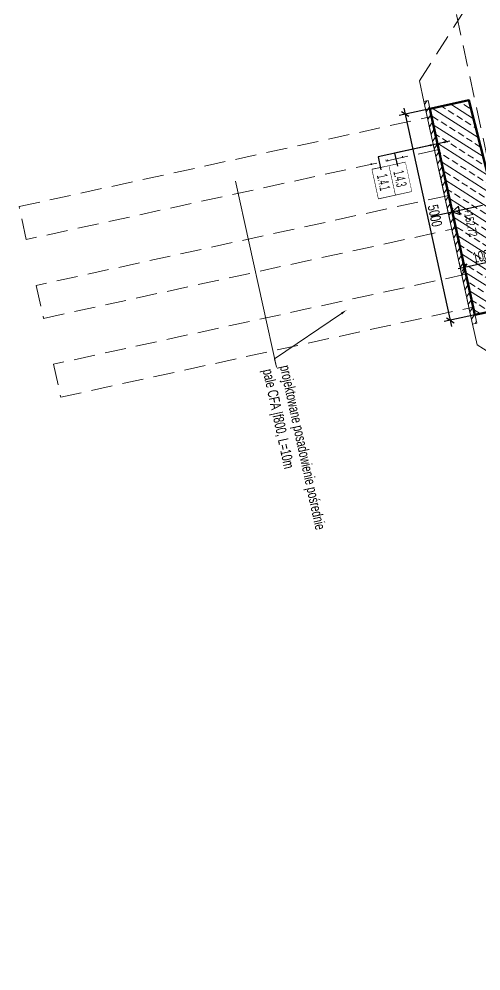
# Model space of a CAD drawing. Header units: metres. Extents: x 8416582 to 8417409, y 5771873 to 5772737.
# Drawn here: x 8416811.28 to 8416822.22, y 5772238.62 to 5772261.19 of the extents above; entities that cross this region are included whole.
import ezdxf
from ezdxf import colors
from ezdxf.entities.mleader import LeaderData, LeaderLine
from ezdxf.enums import TextEntityAlignment as Align
from ezdxf.math import Vec2, Vec3

# ---------------------------------------------------------------- set-up
doc = ezdxf.new("R2010")
doc.units = ezdxf.units.M
doc.set_wipeout_variables(frame=1)
doc.header["$PDSIZE"] = 0.05
doc.linetypes.add('CENTER', pattern=[2, 1.25, -0.25, 0.25, -0.25])
doc.linetypes.add('DASHED', pattern=[0.75, 0.5, -0.25])
for name, color, linetype in [('00RysOpi-T', 2, 'Continuous'), ('AII_M_opisy do legendy', 2, 'Continuous'), ('AII_M_osie główne', 8, 'CENTER')]:
    doc.layers.add(name, color=color, linetype=linetype)
for name, color, linetype, lineweight in [('AII_M_konstrukcja 0.18', 9, 'Continuous', 18), ('AII_M_konstrukcja 0.50', 3, 'Continuous', 50), ('AII_M_kreskowanie', 8, 'Continuous', 0), ('AII_M_linie przerywane', 9, 'DASHED', 18), ('AII_M_opisy odniesienia', 1, 'Continuous', 25), ('AII_M_opisy rzedne', 1, 'Continuous', 25), ('AII_M_opisy wymiary', 1, 'Continuous', 25), ('AII_M_roboty ziemne wykopy', 9, 'DASHED', 18), ('AII_M_teren istniejacy', 94, 'DASHED', 18)]:
    doc.layers.add(name, color=color, linetype=linetype, lineweight=lineweight)
doc.styles.add('CDMSTYLE', font='CDMSIMPL.shx', dxfattribs={"width": 0.7, "bigfont": 'CDMBIGPL.shx'})
doc.dimstyles.new('CDM-ME100MM', dxfattribs={"dimscale": 0.1, "dimtxt": 2.5, "dimasz": 1.5, "dimexe": 1.5, "dimexo": 5, "dimgap": 0.5, "dimtad": 1, "dimdec": 0, "dimlfac": 1000, "dimrnd": 1, "dimzin": 9, "dimtxsty": 'CDMSTYLE', "dimblk": 'OBLIQUE', "dimcen": 2.5, "dimdle": 1.5, "dimclrd": 9, "dimclre": 9, "dimclrt": 1, "dimadec": 1, "dimazin": 2, "dimtfac": 1, "dimtdec": 0, "dimtix": 1, "dimtmove": 2, "dimatfit": 3, "dimfxl": 1, "dimtvp": 1, "dimtolj": 1, "dimtzin": 0, "dimlwd": 25, "dimlwe": 25, "dimarcsym": 0})
doc.dimstyles.new('CDM-ME100MM$7', dxfattribs={"dimscale": 0.1, "dimtxt": 2.5, "dimasz": 1.5, "dimexe": 1.5, "dimexo": 5, "dimgap": 0.5, "dimtad": 1, "dimdec": 0, "dimlfac": 1000, "dimrnd": 1, "dimzin": 9, "dimtxsty": 'CDMSTYLE', "dimblk": 'OBLIQUE', "dimcen": 2.5, "dimdle": 1.5, "dimclrd": 9, "dimclre": 9, "dimclrt": 1, "dimadec": 1, "dimazin": 2, "dimtfac": 1, "dimtdec": 0, "dimtix": 1, "dimtmove": 2, "dimatfit": 3, "dimfxl": 1, "dimtvp": 1, "dimtolj": 1, "dimtzin": 0, "dimlwd": 25, "dimlwe": 25, "dimarcsym": 0})

# ---------------------------------------------------------------- blocks, each defined once
blk = doc.blocks.new('_OBLIQUE')
at = {"color": 0, "linetype": 'ByBlock'}
blk.add_line((-0.5, -0.5), (0.5, 0.5), dxfattribs=at)
blk = doc.blocks.new('*D32')
at = {"layer": 'AII_M_opisy wymiary', "color": 9, "lineweight": 25, "transparency": 16777216}
for p, q in [((8416823.229537703, 5772270.445976481), (8416825.53390143, 5772259.894976078)), ((8416821.379519256, 5772269.88839223), (8416823.408089247, 5772270.331436768)), ((8416823.876350768, 5772259.686498846), (8416825.648441141, 5772260.073527623))]:
    blk.add_line(p, q, dxfattribs=at)
at = {"layer": 'Defpoints', "color": 0, "lineweight": 25, "transparency": 16777216}
for p in [(8416820.891033826, 5772269.781705843), (8416825.501895512, 5772260.041521706), (8416823.387865338, 5772259.57981246)]:
    blk.add_point(p, dxfattribs=at)
at = {"layer": 'AII_M_opisy wymiary', "color": 9, "lineweight": 25, "transparency": 16777216, "xscale": 0.15, "yscale": 0.15, "zscale": 0.15}
for p, rotation in [((8416823.261543619, 5772270.299430853), 102.320078944778), ((8416825.501895513, 5772260.041521707), 282.320078944778)]:
    blk.add_blockref('_OBLIQUE', p, dxfattribs=dict(at, rotation=rotation))
at = {"layer": 'AII_M_opisy wymiary', "color": 1, "transparency": 16777216, "insert": (8416824.552689467, 5772265.207816514), "char_height": 0.25, "attachment_point": 5, "rotation": 282.320078944778, "style": 'CDMSTYLE'}
blk.add_mtext('\\A1;10500', dxfattribs=at)
blk = doc.blocks.new('OpiNum01')
at = {"layer": 'AII_M_opisy do legendy', "color": 0, "linetype": 'Continuous'}
blk.add_lwpolyline([(-3.5, -1.999999999999999), (3.500000000000001, -2), (3.5, 2), (-3.5, 2)], close=True, dxfattribs=at)
at = {"color": 9, "linetype": 'Continuous', "lineweight": 25, "style": 'CDMSTYLE', "width": 0.7, "flags": 1}
for tag, p in [('NAZWAPOL', (-4.104931844502406, -6.80252055447653)), ('NAZWAANG', (-4.104931844502403, -10.47658496644755)), ('SPECYF', (-4.104931844502399, -14.15064937841856)), ('ID', (-4.104931844502396, -17.82471379038958)), ('BAZA', (-4.104931844502392, -21.4987782023606)), ('RYSUNEK', (-4.104931844502389, -25.17284261433161))]:
    blk.add_attdef(tag, p, '', height=2, dxfattribs=at)
at = {"layer": 'AII_M_opisy do legendy', "linetype": 'Continuous', "lineweight": -2, "style": 'CDMSTYLE', "width": 0.5}
blk.add_attdef('NR', text='', height=2.5, dxfattribs=at).set_placement((0, 0), align=Align.MIDDLE)
at = {"color": 0, "linetype": 'Continuous'}
blk.add_wipeout([(-3.499999999999999, -1.9999999999999982), (3.4999999999999973, -1.9999999999999991), (3.499999999999997, 2), (-3.499999999999999, 2)], dxfattribs=at).dxf.layer = 'AII_M_opisy do legendy'
blk = doc.blocks.new('OpiTxt01')
at = {"color": 0, "linetype": 'Continuous', "lineweight": 20, "style": 'CDMSTYLE', "width": 0.7}
blk.add_attdef('TEKST_GORNY', (1, 0.8945185874659813), '', height=2, dxfattribs=at)
at = {"color": 0, "linetype": 'Continuous', "lineweight": -2, "style": 'CDMSTYLE', "width": 0.7}
blk.add_attdef('TEKST_DOLNY', (1.049030266685349, -2.731473425873787), '', height=2, dxfattribs=at)
blk = doc.blocks.new('*D175')
at = {"layer": 'AII_M_opisy wymiary', "color": 9, "lineweight": 25, "transparency": 16777216}
for p, q in [((8416820.979036372, 5772259.053458001), (8416820.278907357, 5772258.90054815)), ((8416820.39344707, 5772259.079099694), (8416821.524322763, 5772253.901154142)), ((8416822.045870274, 5772254.168597162), (8416821.34577122, 5772254.015693855))]:
    blk.add_line(p, q, dxfattribs=at)
at = {"layer": 'Defpoints', "color": 0, "lineweight": 25, "transparency": 16777216}
for p in [(8416821.467521802, 5772259.160144388, -4.890118919615525e-05), (8416822.534355704, 5772254.275283548, -4.890118919615525e-05), (8416821.492316848, 5772254.04769977)]:
    blk.add_point(p, dxfattribs=at)
at = {"layer": 'AII_M_opisy wymiary', "color": 9, "lineweight": 25, "transparency": 16777216, "xscale": 0.15, "yscale": 0.15, "zscale": 0.15}
for p, rotation in [((8416820.425452985, 5772258.932554066), 102.3200789319986), ((8416821.492316848, 5772254.04769977), 282.3200789319986)]:
    blk.add_blockref('_OBLIQUE', p, dxfattribs=dict(at, rotation=rotation))
at = {"layer": 'AII_M_opisy wymiary', "color": 1, "transparency": 16777216, "insert": (8416821.129854819, 5772256.527467154), "char_height": 0.25, "attachment_point": 5, "rotation": 282.3200789319986, "style": 'CDMSTYLE'}
blk.add_mtext('\\A1;5000', dxfattribs=at)
blk = doc.blocks.new('*D176')
at = {"layer": 'AII_M_opisy wymiary', "color": 9, "lineweight": 25, "transparency": 16777216}
for p, q in [((8416822.625912275, 5772256.342386134), (8416822.839041486, 5772255.366530469)), ((8416821.648810476, 5772256.129556486), (8416821.862058867, 5772255.153155128)), ((8416822.9535812, 5772255.545082013), (8416821.683507321, 5772255.26769484))]:
    blk.add_line(p, q, dxfattribs=at)
at = {"layer": 'Defpoints', "color": 0, "lineweight": 25, "transparency": 16777216}
for p in [(8416822.51922589, 5772256.830871567, -4.890118919615525e-05), (8416821.54212409, 5772256.61804192, -4.890118919615525e-05), (8416821.830052953, 5772255.299700759)]:
    blk.add_point(p, dxfattribs=at)
at = {"layer": 'AII_M_opisy wymiary', "color": 9, "lineweight": 25, "transparency": 16777216, "xscale": 0.15, "yscale": 0.15, "zscale": 0.15}
for p, rotation in [((8416822.807035571, 5772255.513076097), 12.32007893199859), ((8416821.830052951, 5772255.299700756), 192.3200789319986)]:
    blk.add_blockref('_OBLIQUE', p, dxfattribs=dict(at, rotation=rotation))
at = {"layer": 'AII_M_opisy wymiary', "color": 1, "transparency": 16777216, "insert": (8416822.281204028, 5772255.577358327), "char_height": 0.25, "attachment_point": 5, "rotation": 12.3200789319986, "style": 'CDMSTYLE'}
blk.add_mtext('\\A1;1000', dxfattribs=at)
blk = doc.blocks.new('*D189')
at = {"layer": 'AII_M_opisy wymiary', "color": 9, "lineweight": 25, "transparency": 16777216}
for p, q in [((8416822.424483977, 5772259.369144878), (8416822.808603829, 5772259.453037573)), ((8416822.630052285, 5772259.567577286), (8416823.099479726, 5772257.418207782)), ((8416822.879687654, 5772257.523740465), (8416823.214019438, 5772257.596759327))]:
    blk.add_line(p, q, dxfattribs=at)
at = {"layer": 'Defpoints', "color": 0, "lineweight": 25, "transparency": 16777216}
for p in [(8416821.935998548, 5772259.262458492, -4.890118919615525e-05), (8416823.06747381, 5772257.564753411), (8416822.391202223, 5772257.417054079, -4.890118919615525e-05)]:
    blk.add_point(p, dxfattribs=at)
at = {"layer": 'AII_M_opisy wymiary', "color": 9, "lineweight": 25, "transparency": 16777216, "xscale": 0.15, "yscale": 0.15, "zscale": 0.15}
for p, rotation in [((8416822.6620582, 5772259.421031657), 102.3200789319986), ((8416823.06747381, 5772257.564753411), 282.3200789319986)]:
    blk.add_blockref('_OBLIQUE', p, dxfattribs=dict(at, rotation=rotation))
at = {"layer": 'AII_M_opisy wymiary', "color": 1, "transparency": 16777216, "insert": (8416823.035735905, 5772258.530232769), "char_height": 0.25, "attachment_point": 5, "rotation": 282.3200789319986, "style": 'CDMSTYLE', "bg_fill": 3, "box_fill_scale": 1.1, "bg_fill_color": 256, "bg_fill_true_color": 13158600, "bg_fill_transparency": 0}
blk.add_mtext('\\A1;1900', dxfattribs=at)
blk = doc.blocks.new('00kota3')
at = {"color": 0, "linetype": 'Continuous', "lineweight": 25}
blk.add_lwpolyline([(1, 1.732050807568878), (-0.9999999999999993, 1.732050807568878), (0, 0)], close=True, dxfattribs=at)
at = {"color": 0, "linetype": 'Continuous', "lineweight": 25, "style": 'CDMSTYLE', "width": 0.7}
blk.add_attdef('%%P000.000', (6.106226635438361e-16, 2.692536952497903), '', height=2, dxfattribs=at)

msp = doc.modelspace()

# ---------------------------------------------------------------- hatches: boundary and pattern name
at = {"layer": 'AII_M_kreskowanie'}
h = msp.add_hatch(dxfattribs=at)
h.set_pattern_fill('ANSI31', color=256, scale=0.04, angle=90.1707330653947)
h.set_pattern_definition([(57.32007893199859, (8416709.01676412, 5772081.718691275), (-0.106895906853265, 0.06857306393926182), [])])
h.paths.add_polyline_path([(8416820.966128528, 5772259.255355647), (8416822.118341496, 5772253.979712994), (8416822.020644348, 5772253.958375681), (8416820.868431395, 5772259.234018344)])
h = msp.add_hatch(dxfattribs=at)
h.set_pattern_fill('ANSI33', color=256, scale=0.05, angle=0.1707330653947103)
h.set_pattern_definition([(327.4908119973933, (8416732.359040536, 5772023.822797524), (0.1706355643818157, 0.2677494242161862), []), (327.4908119973933, (8416732.407597488, 5772023.603604935), (0.1706355643818157, 0.2677494242161862), [0.15875, -0.079375])])
h.paths.add_polyline_path([(8416823.002826152, 5772254.377596274), (8416822.689924106, 5772256.049294876), (8416822.34852767, 5772257.612448252), (8416821.935998548, 5772259.262458491), (8416821.00882308, 5772259.059925921), (8416822.075663457, 5772254.175066497)])

# ---------------------------------------------------------------- linework, layer by layer
at = {"layer": 'AII_M_konstrukcja 0.18', "ltscale": 0.5, "elevation": -4.890118919615525e-05}
msp.add_lwpolyline([(8416820.966128465, 5772259.255355637), (8416822.118341435, 5772253.979712984), (8416822.020644348, 5772253.958375685), (8416820.868431333, 5772259.234018335)], close=True, dxfattribs=at)
at = {"layer": 'AII_M_konstrukcja 0.50', "elevation": -4.890118919615525e-05}
msp.add_lwpolyline([(8416823.002827255, 5772254.377590382), (8416822.689924106, 5772256.049294877), (8416822.348527668, 5772257.612448252), (8416821.935998548, 5772259.262458492), (8416821.00882308, 5772259.059925921), (8416822.075663457, 5772254.175066497), (8416823.002827255, 5772254.377590382)], dxfattribs=at)
at = {"layer": 'AII_M_linie przerywane', "color": 9, "elevation": -4.890118919615525e-05}
msp.add_lwpolyline([(8416812.09500251, 5772253.007283601), (8416812.265700728, 5772252.225706912), (8416822.035409322, 5772254.359434637), (8416821.864711104, 5772255.141011325)], close=True, dxfattribs=at)
at = {"layer": 'AII_M_osie główne', "elevation": 4.890118919615525e-05}
msp.add_lwpolyline([(8416821.034276038, 5772256.506554953), (8416836.71230615, 5772259.93067423)], dxfattribs=at)
at = {"layer": 'AII_M_roboty ziemne wykopy', "elevation": -4.890118919615525e-05}
msp.add_lwpolyline([(8416824.325315984, 5772252.059933334), (8416822.127330732, 5772253.469890239), (8416821.348525185, 5772257.035810845), (8416820.761745, 5772259.72250379), (8416822.171728127, 5772261.920414348)], dxfattribs=at)

# ---------------------------------------------------------------- block references
at = {"layer": '00RysOpi-T', "color": 1, "linetype": 'Continuous', "lineweight": 0, "xscale": 0.09999999999999998, "yscale": 0.09999999999999998, "zscale": 0.09999999999999998, "rotation": 282.3200789319986}
msp.add_blockref('OpiNum01', (8416820.306516968, 5772257.405718794, -4.890118919615525e-05), dxfattribs=at).add_auto_attribs({'NR': '1.4.3'})
at = {"layer": 'AII_M_opisy rzedne', "color": 1, "linetype": 'Continuous', "xscale": 0.1, "yscale": 0.1, "zscale": 0.1, "rotation": 282.3200789447779}
msp.add_blockref('00kota3', (8416821.537239231, 5772256.616975053, -4.890118919615525e-05), dxfattribs=at).add_auto_attribs({'%%P000.000': '+152.72'})

# ---------------------------------------------------------------- dimensions: what is measured, and where the dimension line sits
at = {"layer": 'AII_M_opisy wymiary'}
for base, p1, p2, angle, picture, middle in [((8416825.501895512, 5772260.041521706), (8416820.891033826, 5772269.781705844), (8416823.38786534, 5772259.579812461), 282.320078944778, '*D32', (8416824.552689465, 5772265.207816514)), ((8416821.830052953, 5772255.299700759), (8416822.519225888, 5772256.830871564, -4.890118919615525e-05), (8416821.542124087, 5772256.618041917, -4.890118919615525e-05), 12.32007893199859, '*D176', (8416822.281204028, 5772255.577358327))]:
    dim = msp.add_linear_dim(base=base, p1=p1, p2=p2, angle=angle, dimstyle='CDM-ME100MM', dxfattribs=at)
    dim.commit()
    dim.dimension.update_dxf_attribs({"geometry": picture, "text_midpoint": middle})

# ---------------------------------------------------------------- leaders
at = {"layer": 'AII_M_opisy odniesienia'}
ml = msp.add_multileader_mtext('Standard', dxfattribs=at)
ml.set_content('projektowane posadowienie pośrednie\\Ppale CFA |f800, L=10m', color=1, style='CDMSTYLE')
ml.set_leader_properties(color=7, lineweight=18)
ml.build(insert=Vec2(0, 0))
ml.multileader.update_dxf_attribs({"text_left_attachment_type": 6, "text_right_attachment_type": 6, "dogleg_length": 2, "arrow_head_size": 0.15, "scale": 0.1})
ctx = ml.context
ctx.base_point, ctx.scale, ctx.char_height, ctx.arrow_head_size, ctx.landing_gap_size, ctx.plane_origin, ctx.plane_x_axis, ctx.plane_y_axis = Vec3(8416817.373607952, 5772252.935166512, -4.890118919615525e-05), 0.1, 0.25, 0.15, 0, Vec3(8416820.235578198, 5772257.203520544, -4.890118919615525e-05), Vec3(0.2133727725539735, -0.9769708593057577), Vec3(0.9769708593057577, 0.2133727725539735)
ctx.left_attachment, ctx.right_attachment = 6, 6
notes = []
notes.append((ctx, [(0, (1, 1, 0), (8416817.330933398, 5772253.130560683, -4.890118919615525e-05), (0.2133727725539735, -0.9769708593057576), 0.2000000000000001, [(0, [(8416819.041742599, 5772254.293606499, -4.890118919615525e-05)], 0, [])])]))
ctx.mtext.insert, ctx.mtext.text_direction, ctx.mtext.rotation, ctx.mtext.flow_direction = Vec3(8416817.699264904, 5772253.006290769, -4.890118919615525e-05), Vec3(0.2133727725539735, -0.9769708593057577), 1.250537451369382e-10, 5
for ctx, leaders in notes:
    for number, flags, end, landing, length, lines in leaders:
        leader = LeaderData()
        leader.index, (leader.has_last_leader_line, leader.has_dogleg_vector, leader.attachment_direction) = number, flags
        leader.last_leader_point, leader.dogleg_vector, leader.dogleg_length = Vec3(end), Vec3(landing), length
        for number, points, colour, breaks in lines:
            line = LeaderLine()
            line.index, line.vertices, line.color, line.breaks = number, Vec3.list(points), colors.encode_raw_color(colour), breaks
            leader.lines.append(line)
        ctx.leaders.append(leader)

# ---------------------------------------------------------------- next in the draw order: block references
at = {"layer": 'Defpoints', "color": 250, "linetype": 'Continuous', "lineweight": 0, "xscale": 0.09999999999999998, "yscale": 0.09999999999999998, "zscale": 0.09999999999999998, "rotation": 282.3200789319986}
msp.add_blockref('OpiTxt01', (8416820.174225846, 5772258.011440726, -4.890118919615525e-05), dxfattribs=at).add_auto_attribs({'TEKST_GORNY': '-', 'TEKST_DOLNY': '-'})

# ---------------------------------------------------------------- next in the draw order: leaders
at = {"layer": '00RysOpi-T', "color": 9, "linetype": 'Continuous', "lineweight": 0}
msp.add_leader([(8416821.483115543, 5772258.297305365, -4.890118919615525e-05), (8416820.174225846, 5772258.011440726, -4.890118919615525e-05), (8416820.242505135, 5772257.698810051, -4.890118919615525e-05)], dimstyle='CDM-ME100MM$7', dxfattribs=at)

# ---------------------------------------------------------------- next in the draw order: block references
at = {"layer": '00RysOpi-T', "color": 1, "linetype": 'Continuous', "lineweight": 0, "xscale": 0.09999999999999998, "yscale": 0.09999999999999998, "zscale": 0.09999999999999998, "rotation": 282.3200789319986}
msp.add_blockref('OpiNum01', (8416819.91572862, 5772257.320369677, -4.890118919615525e-05), dxfattribs=at).add_auto_attribs({'NR': '1.4.1'})

# ---------------------------------------------------------------- next in the draw order: linework, layer by layer
at = {"layer": 'AII_M_linie przerywane', "color": 9, "elevation": -4.890118919615525e-05}
for points in [[(8416811.44982848, 5772255.961344786), (8416811.279130261, 5772256.742921477), (8416821.04883886, 5772258.876649187), (8416821.219537076, 5772258.0950725)], [(8416811.68706639, 5772254.875102536), (8416811.857764607, 5772254.093525849), (8416821.6274732, 5772256.227253573), (8416821.456774982, 5772257.008830262)]]:
    msp.add_lwpolyline(points, close=True, dxfattribs=at)
at = {"layer": 'AII_M_teren istniejacy', "transparency": 33554559}
msp.add_lwpolyline([(8416813.623665152, 5772299.217951596), (8416817.475087425, 5772280.642785789), (8416819.746145392, 5772270.093907978), (8416825.597005427, 5772242.893341446), (8416826.771831043, 5772237.625550142), (8416829.821995182, 5772223.885767391), (8416830.450887311, 5772221.05286982), (8416830.77920822, 5772219.527964163), (8416831.890605776, 5772214.10183706), (8416832.176370742, 5772212.706671738)], dxfattribs=at)

# ---------------------------------------------------------------- next in the draw order: block references
at = {"layer": 'Defpoints', "color": 250, "linetype": 'Continuous', "lineweight": 0, "xscale": 0.09999999999999998, "yscale": 0.09999999999999998, "zscale": 0.09999999999999998, "rotation": 282.3200789319986}
msp.add_blockref('OpiTxt01', (8416819.783437487, 5772257.926091607, -4.890118919615525e-05), dxfattribs=at).add_auto_attribs({'TEKST_GORNY': '-', 'TEKST_DOLNY': '-'})

# ---------------------------------------------------------------- next in the draw order: dimensions: what is measured, and where the dimension line sits
at = {"layer": 'AII_M_opisy wymiary'}
dim = msp.add_linear_dim(base=(8416821.492316848, 5772254.04769977), p1=(8416821.467521803, 5772259.160144388, -4.890118919615525e-05), p2=(8416822.534355704, 5772254.275283548, -4.890118919615525e-05), angle=282.3200789319986, dimstyle='CDM-ME100MM', dxfattribs=at)
dim.commit()
dim.dimension.update_dxf_attribs({"geometry": '*D175', "text_midpoint": (8416821.129854819, 5772256.527467154)})

# ---------------------------------------------------------------- next in the draw order: leaders
at = {"layer": '00RysOpi-T', "color": 9, "linetype": 'Continuous', "lineweight": 0}
msp.add_leader([(8416821.159101231, 5772258.226539857, -4.890118919615525e-05), (8416819.783437487, 5772257.926091607, -4.890118919615525e-05), (8416819.851716781, 5772257.613460933, -4.890118919615525e-05)], dimstyle='CDM-ME100MM$7', dxfattribs=at)

# ---------------------------------------------------------------- next in the draw order: dimensions: what is measured, and where the dimension line sits
at = {"layer": 'AII_M_opisy wymiary'}
dim = msp.add_linear_dim(base=(8416823.06747381, 5772257.564753411), p1=(8416821.935998548, 5772259.262458492, -4.890118919615525e-05), p2=(8416822.391202223, 5772257.417054079, -4.890118919615525e-05), angle=282.3200789319986, dimstyle='CDM-ME100MM', override={"dimtfill": 1}, dxfattribs=at)
dim.commit()
dim.dimension.update_dxf_attribs({"geometry": '*D189', "text_midpoint": (8416823.035735905, 5772258.530232769)})

doc.saveas('drawing.dxf')
